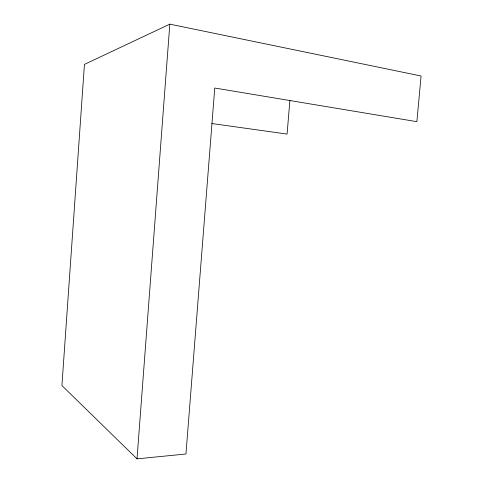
<?xml version="1.0" encoding="UTF-8"?>
<svg xmlns="http://www.w3.org/2000/svg" width="483" height="483" viewBox="0 0 483 483"><rect width="100%" height="100%" fill="white"/><g stroke="black" fill="none" stroke-linecap="round" stroke-linejoin="round"><path stroke-width="0.72" d="M137.015 458.85L169.823 24.15L421.079 76L416.877 121.674L214.76 88.033L185.955 454.002L137.015 458.85L61.921 385.543L84.447 64.378L169.823 24.15M289.897 100.361L287.077 134.081L211.85 123.533"/></g></svg>
